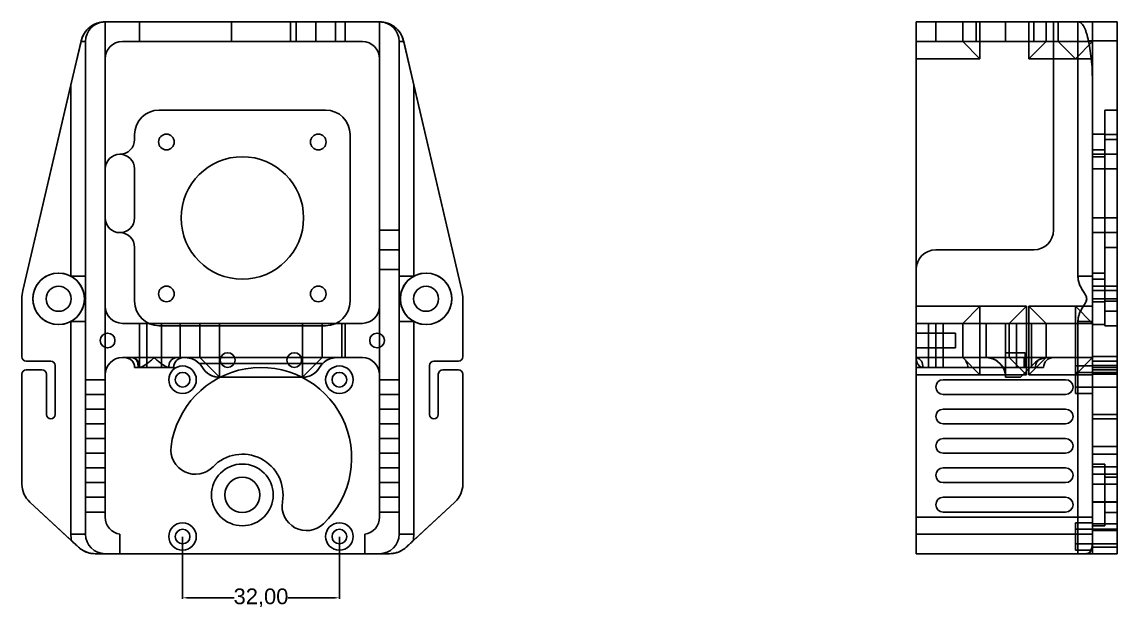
# Model space of a CAD drawing. Header units: millimetres. Extents: x -67 to 338, y -112 to 327.
# Drawn here: x 95.4 to 319, y 52.6 to 172.2 of the extents above; entities that cross this region are included whole.
import ezdxf

# ---------------------------------------------------------------- set-up
doc = ezdxf.new("R2010")
doc.units = ezdxf.units.MM
doc.header["$PDSIZE"] = -1
doc.layers.add('COTAS', color=4, linetype='Continuous', lineweight=20)
doc.styles.add('3.20cm', font='arial.ttf', dxfattribs={"height": 3.2})
doc.dimstyles.new('COTA', dxfattribs={"dimtxt": 3.2, "dimasz": 1, "dimexe": 0.18, "dimexo": 0.0625, "dimgap": 0.09, "dimtad": 0, "dimtoh": 1, "dimzin": 0, "dimtxsty": '3.20cm', "dimcen": 1, "dimazin": 0, "dimtfac": 1, "dimtofl": 0, "dimtmove": 0, "dimatfit": 3, "dimfxl": 1, "dimtolj": 1, "dimtzin": 0, "dimarcsym": 0})

# ---------------------------------------------------------------- blocks, each defined once
blk = doc.blocks.new('*D5')
at = {"layer": 'COTAS', "color": 0, "lineweight": -2, "transparency": 16777216}
for p, q in [((128.25, 67.12), (128.25, 54.51)), ((160.25, 67.12), (160.25, 54.51)), ((129.25, 54.69), (138.77, 54.69)), ((159.25, 54.69), (149.73, 54.69))]:
    blk.add_line(p, q, dxfattribs=at)
at = {"layer": 'COTAS', "color": 0, "transparency": 16777216}
for points in [[(129.25, 54.86), (129.25, 54.52), (128.25, 54.69)], [(159.25, 54.86), (159.25, 54.52), (160.25, 54.69)]]:
    blk.add_solid(points, dxfattribs=at)
at = {"layer": 'Defpoints', "color": 0, "transparency": 16777216}
for p in [(128.25, 67.19), (160.25, 67.19), (160.25, 54.69)]:
    blk.add_point(p, dxfattribs=at)
at = {"layer": 'COTAS', "color": 0, "transparency": 16777216, "insert": (144.25, 54.69), "char_height": 3.2, "attachment_point": 5, "style": '3.20cm'}
blk.add_mtext('\\A1;32,00', dxfattribs=at)

msp = doc.modelspace()

# ---------------------------------------------------------------- linework, layer by layer
at = {"color": 7, "linetype": 'Continuous', "lineweight": 25}
for p, q in [((168.483, 172.187), (112.415, 172.187)), ((112.415, 172.187), (112.449, 172.187)), ((138.249, 172.187), (112.449, 172.187)), ((112.449, 172.187), (119.449, 172.187)), ((119.449, 172.187), (112.449, 172.187)), ((112.449, 164.687), (112.449, 172.187)), ((119.449, 168.187), (119.449, 172.187)), ((138.249, 168.187), (138.249, 172.187)), ((150.249, 172.187), (138.249, 172.187)), ((151.449, 172.187), (150.249, 172.187)), ((150.249, 168.187), (150.249, 172.187)), ((151.449, 168.187), (151.449, 172.187)), ((151.449, 172.187), (155.449, 172.187)), ((155.449, 172.187), (159.449, 172.187)), ((155.449, 168.187), (155.449, 172.187)), ((168.449, 172.187), (159.449, 172.187)), ((159.449, 172.187), (159.449, 168.187)), ((161.449, 172.187), (161.449, 168.187)), ((168.449, 172.187), (161.462, 172.187)), ((168.449, 164.687), (168.449, 172.187)), ((168.449, 172.187), (168.483, 172.187)), ((278.001, 168.187), (278.001, 172.187)), ((278.001, 172.187), (278.001, 168.187)), ((291.001, 172.187), (278.001, 172.187)), ((278.001, 172.187), (282.001, 172.187)), ((278.001, 172.187), (290.251, 172.187)), ((282.001, 172.187), (302.001, 172.187)), ((282.001, 172.187), (282.001, 168.187)), ((287.501, 172.187), (287.501, 168.187)), ((291.001, 172.187), (287.501, 172.187)), ((290.251, 172.187), (296.251, 172.187)), ((290.251, 168.187), (290.251, 172.187)), ((291.001, 172.187), (301.001, 172.187)), ((291.001, 164.687), (291.001, 172.187)), ((291.001, 168.187), (291.001, 172.187)), ((296.251, 168.187), (296.251, 172.187)), ((311.001, 172.187), (301.001, 172.187)), ((301.001, 172.187), (304.501, 172.187)), ((301.001, 164.687), (301.001, 172.187)), ((301.001, 168.187), (301.001, 172.187)), ((302.001, 172.187), (306.001, 172.187)), ((302.001, 168.187), (302.001, 172.187)), ((304.501, 168.187), (304.501, 172.187)), ((306.001, 172.187), (310.501, 172.187)), ((306.001, 168.187), (306.001, 172.187)), ((306.001, 172.187), (306.001, 168.187)), ((307.001, 172.187), (307.001, 168.187)), ((307.005, 172.187), (313.998, 172.187)), ((310.501, 172.187), (311.001, 172.187)), ((311.031, 172.187), (311.001, 172.187)), ((311.001, 172.187), (311.031, 172.187)), ((311.001, 168.187), (311.001, 172.187)), ((311.001, 172.187), (311.001, 168.187)), ((311.031, 172.187), (319.001, 172.187)), ((314.001, 168.187), (314.001, 172.187)), ((319.001, 168.325), (319.001, 172.187)), ((319.001, 172.187), (319.001, 168.325)), ((107.547, 168.325), (95.646, 117.394)), ((105.449, 159.348), (107.514, 168.187)), ((107.514, 168.187), (107.547, 168.325)), ((107.514, 168.187), (108.449, 168.187)), ((108.449, 168.187), (108.449, 67.687)), ((108.449, 168.187), (108.449, 120.304)), ((115.949, 168.187), (138.249, 168.187)), ((115.949, 168.187), (164.949, 168.187)), ((119.449, 168.187), (115.949, 168.187)), ((115.949, 168.187), (119.449, 168.187)), ((138.249, 168.187), (150.249, 168.187)), ((150.249, 168.187), (151.449, 168.187)), ((155.449, 168.187), (151.449, 168.187)), ((159.449, 168.187), (155.449, 168.187)), ((159.449, 168.187), (164.949, 168.187)), ((164.949, 168.187), (161.449, 168.187)), ((172.449, 120.304), (172.449, 168.187)), ((172.449, 129.687), (172.449, 168.187)), ((173.384, 168.187), (172.449, 168.187)), ((185.252, 117.394), (173.352, 168.325)), ((173.352, 168.325), (173.384, 168.187)), ((173.384, 168.187), (175.449, 159.348)), ((278.001, 168.187), (278.001, 67.687)), ((278.001, 164.687), (278.001, 168.187)), ((278.001, 168.187), (311.001, 168.187)), ((282.001, 168.187), (278.001, 168.187)), ((290.251, 168.187), (278.001, 168.187)), ((278.001, 168.187), (287.501, 168.187)), ((282.001, 168.187), (302.001, 168.187)), ((287.501, 168.187), (291.001, 168.187)), ((287.501, 168.187), (291.001, 164.687)), ((290.251, 168.187), (296.251, 168.187)), ((291.001, 168.187), (301.001, 168.187)), ((301.001, 168.187), (304.501, 168.187)), ((301.001, 164.687), (304.501, 168.187)), ((306.001, 168.187), (302.001, 168.187)), ((304.501, 168.187), (314.001, 168.187)), ((311.001, 168.187), (306.001, 168.187)), ((306.001, 129.687), (306.001, 168.187)), ((307.001, 168.187), (306.001, 168.187)), ((306.001, 168.187), (306.001, 164.687)), ((314.001, 168.187), (307.001, 168.187)), ((310.501, 164.687), (307.001, 168.187)), ((314.001, 168.187), (310.501, 164.687)), ((311.001, 168.187), (311.001, 120.304)), ((313.177, 168.187), (311.001, 168.187)), ((313.177, 168.187), (311.001, 168.187)), ((313.148, 168.325), (313.177, 168.187)), ((319.001, 168.325), (313.148, 168.325)), ((313.177, 168.187), (313.148, 168.325)), ((314.001, 168.187), (314.001, 164.687)), ((314.001, 164.687), (314.001, 168.187)), ((319.001, 168.325), (319.001, 117.394)), ((112.449, 114.187), (112.449, 164.687)), ((112.449, 142.187), (112.449, 164.687)), ((168.449, 164.687), (168.449, 114.187)), ((168.449, 164.687), (168.449, 129.687)), ((278.001, 114.187), (278.001, 164.687)), ((291.001, 164.687), (278.001, 164.687)), ((314.001, 164.687), (301.001, 164.687)), ((306.001, 164.687), (306.001, 129.687)), ((306.001, 164.687), (310.501, 164.687)), ((310.501, 164.687), (314.001, 164.687)), ((314.001, 164.687), (314.001, 114.187)), ((314.001, 142.187), (314.001, 164.687)), ((105.449, 159.348), (95.646, 117.394)), ((105.449, 120.304), (105.449, 159.348)), ((185.252, 117.394), (175.449, 159.348)), ((175.449, 159.348), (175.449, 120.304)), ((314.001, 159.348), (314.001, 120.304)), ((314.001, 117.394), (314.001, 159.348)), ((123.449, 154.187), (157.449, 154.187)), ((316.501, 154.187), (316.501, 149.187)), ((316.501, 154.187), (319.001, 154.187)), ((316.501, 149.187), (316.501, 154.187)), ((319.001, 154.187), (319.001, 149.187)), ((319.001, 149.187), (319.001, 154.187)), ((118.449, 148.187), (118.449, 149.187)), ((162.449, 149.187), (162.449, 115.187)), ((316.501, 149.287), (314.001, 149.287)), ((316.501, 149.287), (314.001, 149.287)), ((314.001, 146.09), (314.001, 149.284)), ((314.001, 146.09), (314.001, 149.284)), ((316.501, 146.09), (316.501, 149.284)), ((316.501, 146.09), (316.501, 149.284)), ((316.501, 148.187), (316.501, 149.187)), ((316.501, 149.187), (319.001, 149.187)), ((316.501, 149.187), (316.501, 115.187)), ((316.501, 148.187), (319.001, 148.187)), ((316.501, 145.187), (316.501, 148.187)), ((319.001, 148.187), (319.001, 149.187)), ((319.001, 149.187), (319.001, 115.187)), ((319.001, 148.187), (319.001, 145.187)), ((314.001, 146.087), (316.501, 146.087)), ((314.001, 146.087), (316.501, 146.087)), ((316.501, 145.187), (314.001, 145.187)), ((314.001, 142.187), (314.001, 145.174)), ((316.501, 144.687), (314.001, 144.687)), ((314.001, 119.7), (314.001, 144.675)), ((316.501, 145.187), (316.501, 142.187)), ((319.001, 145.187), (316.501, 145.187)), ((316.501, 119.7), (316.501, 144.675)), ((319.001, 145.187), (319.001, 142.187)), ((112.449, 142.187), (112.449, 132.187)), ((118.449, 132.187), (118.449, 142.187)), ((314.001, 132.187), (314.001, 142.187)), ((319.001, 142.187), (314.001, 142.187)), ((316.501, 142.187), (314.001, 142.187)), ((316.501, 132.187), (316.501, 142.187)), ((319.001, 142.187), (319.001, 132.187)), ((112.449, 114.187), (112.449, 132.187)), ((314.001, 114.187), (314.001, 132.187)), ((314.001, 132.187), (314.001, 129.2)), ((319.001, 132.187), (314.001, 132.187)), ((316.501, 132.187), (314.001, 132.187)), ((316.501, 132.187), (316.501, 129.187)), ((319.001, 132.187), (319.001, 129.187)), ((168.449, 125.687), (168.449, 129.687)), ((168.449, 129.687), (172.449, 129.687)), ((172.449, 129.687), (172.449, 125.687)), ((314.001, 129.187), (316.501, 129.187)), ((316.501, 126.187), (316.501, 129.187)), ((316.501, 129.187), (319.001, 129.187)), ((319.001, 129.187), (319.001, 126.187)), ((118.449, 115.187), (118.449, 126.187)), ((168.449, 121.687), (168.449, 125.687)), ((168.449, 125.687), (172.449, 125.687)), ((172.449, 125.687), (172.449, 121.687)), ((282.001, 125.687), (302.001, 125.687)), ((316.501, 115.187), (316.501, 126.187)), ((319.001, 126.187), (316.501, 126.187)), ((319.001, 115.187), (319.001, 126.187)), ((168.449, 121.687), (168.449, 114.187)), ((172.449, 121.687), (168.449, 121.687)), ((172.449, 67.687), (172.449, 121.687)), ((278.001, 121.687), (278.001, 114.187)), ((278.001, 67.687), (278.001, 121.687)), ((316.501, 120.937), (314.001, 120.937)), ((316.501, 120.937), (314.001, 120.937)), ((314.001, 120.925), (314.001, 110.45)), ((314.001, 110.45), (314.001, 120.925)), ((316.501, 110.44), (316.501, 120.934)), ((316.501, 110.44), (316.501, 120.934)), ((105.449, 120.304), (108.449, 120.304)), ((175.449, 120.304), (172.449, 120.304)), ((314.001, 120.304), (311.001, 120.304)), ((314.001, 120.304), (311.001, 120.304)), ((314.001, 120.304), (314.001, 111.071)), ((314.001, 111.071), (314.001, 120.304)), ((314.001, 119.687), (316.501, 119.687)), ((316.501, 118.287), (314.001, 118.287)), ((316.501, 118.287), (314.001, 118.287)), ((314.001, 115.09), (314.001, 118.284)), ((314.001, 115.09), (314.001, 118.284)), ((314.001, 115.687), (314.001, 117.394)), ((314.001, 117.394), (314.001, 115.687)), ((314.001, 117.394), (319.001, 117.394)), ((316.501, 115.09), (316.501, 118.284)), ((316.501, 115.09), (316.501, 118.284)), ((319.001, 118.237), (316.501, 118.237)), ((319.001, 118.237), (316.501, 118.237)), ((316.501, 113.14), (316.501, 118.234)), ((316.501, 113.14), (316.501, 118.234)), ((319.001, 113.14), (319.001, 118.234)), ((319.001, 113.14), (319.001, 118.234)), ((319.001, 115.687), (319.001, 117.394)), ((319.001, 117.394), (319.001, 115.687)), ((95.449, 115.687), (95.449, 103.887)), ((112.449, 100.187), (112.449, 114.187)), ((168.449, 100.187), (168.449, 114.187)), ((185.449, 103.887), (185.449, 115.687)), ((278.001, 110.687), (278.001, 114.187)), ((278.001, 114.187), (291.001, 114.187)), ((300.501, 114.187), (278.001, 114.187)), ((278.001, 114.187), (278.001, 110.687)), ((291.001, 114.187), (287.501, 110.687)), ((291.001, 100.187), (291.001, 114.187)), ((297.001, 110.687), (300.501, 114.187)), ((300.501, 100.187), (300.501, 114.187)), ((301.001, 100.187), (301.001, 114.187)), ((301.001, 114.187), (314.001, 114.187)), ((304.501, 110.687), (301.001, 114.187)), ((314.001, 114.187), (310.501, 114.187)), ((310.501, 100.187), (310.501, 114.187)), ((310.501, 114.187), (314.001, 110.687)), ((314.001, 103.887), (314.001, 115.687)), ((314.001, 115.687), (319.001, 115.687)), ((314.001, 115.087), (316.501, 115.087)), ((314.001, 115.087), (316.501, 115.087)), ((314.001, 114.187), (314.001, 110.687)), ((314.001, 110.687), (314.001, 114.187)), ((316.501, 115.187), (319.001, 115.187)), ((316.501, 115.187), (316.501, 110.187)), ((316.501, 110.187), (316.501, 115.187)), ((319.001, 115.687), (319.001, 103.887)), ((319.001, 115.187), (319.001, 110.187)), ((319.001, 110.187), (319.001, 115.187)), ((316.501, 113.137), (319.001, 113.137)), ((316.501, 113.137), (319.001, 113.137)), ((105.449, 67.687), (105.449, 111.071)), ((105.449, 111.071), (108.449, 111.071)), ((108.449, 111.071), (108.449, 67.687)), ((127.749, 110.687), (115.949, 110.687)), ((164.949, 110.687), (115.949, 110.687)), ((119.449, 110.687), (115.949, 110.687)), ((115.949, 110.687), (119.449, 110.687)), ((119.449, 101.687), (119.449, 110.687)), ((120.949, 110.687), (120.949, 101.687)), ((120.949, 110.687), (120.949, 101.687)), ((120.949, 110.687), (123.949, 110.687)), ((120.949, 110.687), (123.949, 110.687)), ((157.449, 110.187), (123.449, 110.187)), ((123.949, 101.687), (123.949, 110.687)), ((123.949, 101.687), (123.949, 110.687)), ((127.749, 103.687), (127.749, 110.687)), ((127.749, 110.687), (131.749, 110.687)), ((131.749, 110.687), (135.749, 110.687)), ((131.749, 110.687), (131.749, 103.687)), ((152.749, 110.687), (135.749, 110.687)), ((135.749, 110.687), (135.749, 99.687)), ((152.749, 110.687), (156.749, 110.687)), ((152.749, 99.687), (152.749, 110.687)), ((156.749, 110.687), (160.749, 110.687)), ((156.749, 103.687), (156.749, 110.687)), ((164.949, 110.687), (160.749, 110.687)), ((160.749, 110.687), (160.749, 103.687)), ((161.449, 110.687), (164.949, 110.687)), ((161.449, 110.687), (164.949, 110.687)), ((161.449, 103.687), (161.449, 110.687)), ((172.449, 67.687), (172.449, 111.071)), ((175.449, 111.071), (172.449, 111.071)), ((175.449, 111.071), (175.449, 67.687)), ((278.001, 103.687), (278.001, 110.687)), ((282.001, 110.687), (278.001, 110.687)), ((278.001, 110.687), (297.001, 110.687)), ((278.001, 110.687), (282.001, 110.687)), ((287.501, 110.687), (278.001, 110.687)), ((280.501, 110.687), (280.501, 101.687)), ((280.501, 110.687), (283.501, 110.687)), ((292.251, 110.687), (282.001, 110.687)), ((282.001, 110.687), (282.001, 103.687)), ((283.501, 101.687), (283.501, 110.687)), ((287.501, 110.687), (287.501, 103.687)), ((291.001, 110.687), (287.501, 110.687)), ((301.001, 110.687), (291.001, 110.687)), ((291.001, 101.687), (291.001, 110.687)), ((296.251, 110.687), (292.251, 110.687)), ((292.251, 110.687), (296.251, 110.687)), ((292.251, 103.687), (292.251, 110.687)), ((296.251, 99.687), (296.251, 110.687)), ((297.001, 110.687), (297.001, 103.687)), ((300.501, 110.687), (297.001, 110.687)), ((298.501, 110.687), (298.501, 101.687)), ((298.501, 110.687), (301.501, 110.687)), ((310.501, 110.687), (300.501, 110.687)), ((300.501, 103.687), (300.501, 110.687)), ((304.501, 110.687), (301.001, 110.687)), ((301.001, 101.687), (301.001, 110.687)), ((301.501, 101.687), (301.501, 110.687)), ((304.501, 103.687), (304.501, 110.687)), ((314.001, 110.687), (304.501, 110.687)), ((310.501, 110.687), (314.001, 110.687)), ((310.501, 103.687), (310.501, 110.687)), ((311.001, 111.071), (311.001, 67.687)), ((314.001, 111.071), (311.001, 111.071)), ((314.001, 111.071), (311.001, 111.071)), ((314.001, 111.071), (314.001, 67.687)), ((314.001, 103.687), (314.001, 110.687)), ((314.001, 110.437), (316.501, 110.437)), ((314.001, 110.437), (316.501, 110.437)), ((316.501, 110.187), (319.001, 110.187)), ((286.001, 108.687), (278.001, 108.687)), ((286.001, 108.687), (278.001, 108.687)), ((278.001, 105.687), (278.001, 108.687)), ((278.001, 105.687), (278.001, 108.687)), ((286.001, 105.687), (286.001, 108.687)), ((286.001, 105.687), (286.001, 108.687)), ((278.001, 105.687), (286.001, 105.687)), ((278.001, 105.687), (286.001, 105.687)), ((96.349, 102.987), (101.349, 102.987)), ((115.949, 103.687), (164.949, 103.687)), ((115.949, 103.687), (117.896, 103.687)), ((115.949, 103.687), (117.977, 103.687)), ((116.449, 103.687), (115.949, 103.687)), ((116.449, 103.687), (117.977, 103.687)), ((128.449, 103.687), (117.896, 103.687)), ((117.977, 103.687), (122.449, 103.687)), ((122.449, 103.687), (126.921, 103.687)), ((126.921, 103.687), (127.749, 103.687)), ((126.921, 103.687), (128.449, 103.687)), ((131.749, 103.687), (127.749, 103.687)), ((128.821, 103.687), (131.749, 103.687)), ((159.677, 103.687), (128.821, 103.687)), ((131.749, 103.687), (135.749, 99.687)), ((152.749, 99.687), (156.749, 103.687)), ((156.749, 103.687), (159.677, 103.687)), ((160.749, 103.687), (156.749, 103.687)), ((160.749, 103.687), (164.949, 103.687)), ((161.449, 103.687), (164.949, 103.687)), ((164.949, 103.687), (161.449, 103.687)), ((179.549, 102.987), (184.549, 102.987)), ((278.001, 103.687), (278.001, 101.687)), ((278.001, 103.687), (282.001, 103.687)), ((282.001, 103.687), (278.001, 103.687)), ((278.001, 103.687), (282.001, 103.687)), ((297.001, 103.687), (278.001, 103.687)), ((282.001, 103.687), (278.001, 103.687)), ((278.001, 103.687), (287.501, 103.687)), ((278.001, 100.187), (278.001, 103.687)), ((278.001, 103.687), (278.001, 100.187)), ((282.001, 103.687), (300.001, 103.687)), ((292.251, 103.687), (282.001, 103.687)), ((287.537, 103.687), (282.001, 103.687)), ((282.001, 103.687), (282.001, 101.687)), ((282.001, 101.687), (282.001, 103.687)), ((287.537, 103.687), (287.501, 103.687)), ((287.501, 103.687), (291.001, 100.187)), ((292.251, 103.687), (304.908, 103.687)), ((300.251, 104.687), (296.251, 104.687)), ((300.251, 104.687), (296.251, 104.687)), ((296.251, 101.687), (296.251, 104.687)), ((296.251, 101.687), (296.251, 104.687)), ((297.001, 103.687), (300.501, 103.687)), ((300.501, 100.187), (297.001, 103.687)), ((300.001, 103.687), (305.994, 103.687)), ((300.001, 103.687), (300.001, 101.687)), ((300.251, 101.687), (300.251, 104.687)), ((300.251, 101.687), (300.251, 104.687)), ((300.501, 103.687), (310.501, 103.687)), ((301.001, 100.187), (304.501, 103.687)), ((304.501, 103.687), (303.91, 103.687)), ((304.501, 103.687), (314.001, 103.687)), ((310.501, 103.687), (314.001, 103.687)), ((314.001, 103.687), (310.501, 100.187)), ((314.001, 102.987), (314.001, 103.887)), ((314.001, 103.887), (314.001, 102.987)), ((314.001, 103.887), (319.001, 103.887)), ((314.001, 103.687), (314.001, 100.187)), ((314.001, 100.187), (314.001, 103.687)), ((314.001, 102.087), (314.001, 102.987)), ((314.001, 102.987), (314.001, 102.087)), ((314.001, 102.987), (319.001, 102.987)), ((319.001, 102.987), (319.001, 103.887)), ((319.001, 103.887), (319.001, 102.987)), ((319.001, 102.087), (319.001, 102.987)), ((319.001, 102.987), (319.001, 102.087)), ((99.549, 101.187), (96.349, 101.187)), ((102.249, 102.087), (102.249, 92.087)), ((118.449, 101.687), (119.449, 101.687)), ((119.468, 101.687), (118.449, 101.687)), ((119.449, 101.687), (119.191, 101.687)), ((119.191, 101.687), (126.449, 101.687)), ((125.43, 101.687), (119.468, 101.687)), ((120.949, 101.687), (123.949, 101.687)), ((120.949, 101.687), (123.949, 101.687)), ((126.449, 101.687), (125.43, 101.687)), ((131.649, 102.516), (156.849, 102.516)), ((178.649, 92.087), (178.649, 102.087)), ((184.549, 101.187), (181.349, 101.187)), ((279.335, 101.687), (278.001, 101.687)), ((282.001, 101.687), (279.335, 101.687)), ((279.335, 101.687), (282.001, 101.687)), ((283.501, 101.687), (280.501, 101.687)), ((300.001, 101.687), (282.001, 101.687)), ((282.001, 101.687), (288.552, 101.687)), ((288.552, 101.687), (291.001, 101.687)), ((291.001, 101.687), (301.001, 101.687)), ((295.716, 101.687), (301.251, 101.687)), ((296.251, 101.687), (300.251, 101.687)), ((296.251, 101.687), (300.251, 101.687)), ((301.501, 101.687), (298.501, 101.687)), ((299.251, 99.687), (301.251, 101.687)), ((301.251, 101.687), (299.251, 99.687)), ((300.001, 101.687), (303.995, 101.687)), ((301.001, 101.687), (302.321, 101.687)), ((302.08, 102.516), (301.251, 101.687)), ((301.251, 101.687), (302.08, 102.516)), ((314.001, 101.987), (310.501, 101.987)), ((314.001, 101.987), (310.501, 101.987)), ((310.501, 96.39), (310.501, 101.984)), ((310.501, 96.39), (310.501, 101.984)), ((319.001, 100.687), (310.501, 100.687)), ((319.001, 100.687), (310.501, 100.687)), ((310.501, 97.687), (310.501, 100.687)), ((310.501, 97.687), (310.501, 100.687)), ((314.001, 92.087), (314.001, 102.087)), ((319.001, 102.087), (314.001, 102.087)), ((314.001, 101.984), (314.001, 96.39)), ((314.001, 101.984), (314.001, 96.39)), ((319.001, 101.687), (314.001, 101.687)), ((314.001, 69.78), (314.001, 101.684)), ((314.001, 100.287), (314.001, 101.187)), ((314.001, 101.187), (314.001, 100.287)), ((314.001, 100.287), (314.001, 101.187)), ((314.001, 101.187), (314.001, 100.287)), ((314.001, 101.187), (319.001, 101.187)), ((319.001, 102.087), (319.001, 92.087)), ((319.001, 69.78), (319.001, 101.684)), ((319.001, 101.187), (319.001, 100.287)), ((319.001, 100.287), (319.001, 101.187)), ((319.001, 101.187), (319.001, 100.287)), ((319.001, 100.287), (319.001, 101.187)), ((319.001, 97.687), (319.001, 100.687)), ((319.001, 97.687), (319.001, 100.687)), ((95.449, 100.287), (95.449, 77.876)), ((100.449, 92.087), (100.449, 100.287)), ((108.449, 99.187), (108.449, 96.187)), ((108.449, 96.187), (108.449, 99.187)), ((112.449, 99.187), (108.449, 99.187)), ((112.449, 71.151), (112.449, 100.187)), ((112.449, 99.187), (112.449, 96.187)), ((112.449, 96.187), (112.449, 99.187)), ((152.749, 99.687), (135.749, 99.687)), ((168.449, 100.187), (168.449, 71.151)), ((168.449, 96.187), (168.449, 99.187)), ((168.449, 99.187), (168.449, 96.187)), ((172.449, 99.187), (168.449, 99.187)), ((172.449, 99.187), (172.449, 96.187)), ((172.449, 96.187), (172.449, 99.187)), ((180.449, 100.287), (180.449, 92.087)), ((185.449, 77.876), (185.449, 100.287)), ((278.001, 71.151), (278.001, 100.187)), ((291.001, 100.187), (278.001, 100.187)), ((278.001, 100.187), (300.501, 100.187)), ((283.501, 99.187), (308.501, 99.187)), ((299.251, 99.687), (296.251, 99.687)), ((314.001, 100.187), (301.001, 100.187)), ((310.501, 100.187), (314.001, 100.187)), ((314.001, 100.287), (314.001, 92.087)), ((314.001, 77.876), (314.001, 100.287)), ((314.001, 100.287), (319.001, 100.287)), ((314.001, 71.151), (314.001, 100.187)), ((319.001, 100.287), (319.001, 77.876)), ((319.001, 92.087), (319.001, 100.287)), ((112.449, 96.187), (108.449, 96.187)), ((172.449, 96.187), (168.449, 96.187)), ((308.501, 96.187), (283.501, 96.187)), ((310.501, 97.687), (319.001, 97.687)), ((310.501, 97.687), (319.001, 97.687)), ((310.501, 96.387), (314.001, 96.387)), ((310.501, 96.387), (314.001, 96.387)), ((108.449, 93.187), (108.449, 90.187)), ((108.449, 90.187), (108.449, 93.187)), ((112.449, 93.187), (108.449, 93.187)), ((112.449, 93.187), (112.449, 90.187)), ((112.449, 90.187), (112.449, 93.187)), ((168.449, 93.187), (168.449, 90.187)), ((168.449, 90.187), (168.449, 93.187)), ((172.449, 93.187), (168.449, 93.187)), ((172.449, 93.187), (172.449, 90.187)), ((172.449, 90.187), (172.449, 93.187)), ((283.501, 93.187), (308.501, 93.187)), ((314.001, 91.187), (314.001, 92.087)), ((314.001, 92.087), (314.001, 91.187)), ((314.001, 92.087), (314.001, 91.187)), ((314.001, 91.187), (314.001, 92.087)), ((314.001, 92.087), (319.001, 92.087)), ((319.001, 92.087), (319.001, 91.187)), ((319.001, 92.087), (319.001, 91.187)), ((319.001, 91.187), (319.001, 92.087)), ((319.001, 91.187), (319.001, 92.087)), ((112.449, 90.187), (108.449, 90.187)), ((172.449, 90.187), (168.449, 90.187)), ((308.501, 90.187), (283.501, 90.187)), ((319.001, 91.187), (314.001, 91.187)), ((108.449, 84.187), (108.449, 87.187)), ((108.449, 87.187), (108.449, 84.187)), ((112.449, 87.187), (108.449, 87.187)), ((112.449, 84.187), (112.449, 87.187)), ((112.449, 87.187), (112.449, 84.187)), ((168.449, 84.187), (168.449, 87.187)), ((168.449, 87.187), (168.449, 84.187)), ((172.449, 87.187), (168.449, 87.187)), ((172.449, 84.187), (172.449, 87.187)), ((172.449, 87.187), (172.449, 84.187)), ((283.501, 87.187), (308.501, 87.187)), ((314.001, 85.537), (314.001, 79.914)), ((319.001, 85.537), (314.001, 85.537)), ((319.001, 85.537), (319.001, 79.914)), ((112.449, 84.187), (108.449, 84.187)), ((172.449, 84.187), (168.449, 84.187)), ((308.501, 84.187), (283.501, 84.187)), ((319.001, 83.987), (314.001, 83.987)), ((314.001, 74.262), (314.001, 83.984)), ((319.001, 74.262), (319.001, 83.984)), ((108.449, 81.187), (108.449, 78.187)), ((108.449, 78.187), (108.449, 81.187)), ((112.449, 81.187), (108.449, 81.187)), ((112.449, 81.187), (112.449, 78.187)), ((112.449, 78.187), (112.449, 81.187)), ((168.449, 78.187), (168.449, 81.187)), ((168.449, 81.187), (168.449, 78.187)), ((172.449, 81.187), (168.449, 81.187)), ((172.449, 81.187), (172.449, 78.187)), ((172.449, 78.187), (172.449, 81.187)), ((283.501, 81.187), (308.501, 81.187)), ((316.501, 81.987), (314.001, 81.987)), ((314.001, 69.39), (314.001, 81.984)), ((319.001, 81.438), (314.001, 81.438)), ((316.501, 69.39), (316.501, 81.984)), ((314.001, 79.902), (319.001, 79.902)), ((319.001, 79.287), (316.501, 79.287)), ((316.501, 72.09), (316.501, 79.284)), ((319.001, 72.09), (319.001, 79.284)), ((112.449, 78.187), (108.449, 78.187)), ((172.449, 78.187), (168.449, 78.187)), ((308.501, 78.187), (283.501, 78.187)), ((314.001, 74.202), (314.001, 77.876)), ((314.001, 77.876), (314.001, 74.202)), ((319.001, 77.876), (314.001, 77.876)), ((319.001, 77.876), (319.001, 74.202)), ((319.001, 74.202), (319.001, 77.876)), ((97.058, 74.202), (105.581, 66.335)), ((97.058, 74.202), (107.013, 65.013)), ((108.449, 72.187), (108.449, 75.187)), ((108.449, 75.187), (108.449, 72.187)), ((112.449, 75.187), (108.449, 75.187)), ((112.449, 72.187), (112.449, 75.187)), ((112.449, 75.187), (112.449, 72.187)), ((168.449, 75.187), (168.449, 72.187)), ((168.449, 72.187), (168.449, 75.187)), ((172.449, 75.187), (168.449, 75.187)), ((172.449, 75.187), (172.449, 72.187)), ((172.449, 72.187), (172.449, 75.187)), ((173.886, 65.013), (183.84, 74.202)), ((175.317, 66.335), (183.84, 74.202)), ((283.501, 75.187), (308.501, 75.187)), ((314.001, 74.262), (314.001, 68.405)), ((319.001, 74.262), (314.001, 74.262)), ((314.001, 66.335), (314.001, 74.202)), ((314.001, 74.202), (319.001, 74.202)), ((319.001, 74.262), (319.001, 68.405)), ((319.001, 65.013), (319.001, 74.202)), ((112.449, 72.187), (108.449, 72.187)), ((172.449, 72.187), (168.449, 72.187)), ((308.501, 72.187), (283.501, 72.187)), ((316.501, 72.087), (319.001, 72.087)), ((278.001, 67.687), (278.001, 71.151)), ((278.001, 71.151), (314.001, 71.151)), ((278.001, 71.151), (278.001, 67.687)), ((314.001, 69.987), (310.501, 69.987)), ((314.001, 69.987), (310.501, 69.987)), ((310.501, 64.39), (310.501, 69.984)), ((310.501, 64.39), (310.501, 69.984)), ((314.001, 71.151), (314.001, 67.687)), ((314.001, 67.687), (314.001, 71.151)), ((314.001, 69.984), (314.001, 64.39)), ((314.001, 69.984), (314.001, 64.39)), ((319.001, 69.78), (314.001, 69.78)), ((314.001, 69.387), (316.501, 69.387)), ((105.449, 67.687), (108.449, 67.687)), ((115.449, 63.687), (115.449, 67.687)), ((165.449, 67.687), (165.449, 63.687)), ((175.449, 67.687), (172.449, 67.687)), ((278.001, 67.687), (278.001, 63.687)), ((278.001, 63.687), (278.001, 67.687)), ((311.001, 67.687), (278.001, 67.687)), ((278.001, 67.687), (314.001, 67.687)), ((278.001, 63.687), (278.001, 67.687)), ((319.001, 68.687), (310.501, 68.687)), ((319.001, 68.687), (310.501, 68.687)), ((310.501, 65.687), (310.501, 68.687)), ((310.501, 65.687), (310.501, 68.687)), ((311.001, 63.687), (311.001, 67.687)), ((311.001, 67.687), (311.001, 63.687)), ((314.001, 67.687), (311.001, 67.687)), ((314.001, 67.687), (311.001, 67.687)), ((314.001, 68.404), (319.001, 68.404)), ((314.001, 67.687), (314.001, 63.687)), ((314.001, 67.687), (314.001, 66.335)), ((314.001, 66.335), (314.001, 67.687)), ((319.001, 65.687), (319.001, 68.687)), ((319.001, 65.687), (319.001, 68.687)), ((310.501, 65.687), (319.001, 65.687)), ((310.501, 65.687), (319.001, 65.687)), ((319.001, 65.013), (313.85, 65.013)), ((319.001, 65.013), (319.001, 63.687)), ((319.001, 63.687), (319.001, 65.013)), ((110.404, 63.687), (170.494, 63.687)), ((112.449, 63.687), (115.449, 63.687)), ((115.449, 63.687), (165.449, 63.687)), ((165.449, 63.687), (168.449, 63.687)), ((278.001, 63.687), (314.001, 63.687)), ((311.001, 63.687), (278.001, 63.687)), ((310.501, 64.387), (314.001, 64.387)), ((310.501, 64.387), (314.001, 64.387)), ((319.001, 63.687), (312.648, 63.687))]:
    msp.add_line(p, q, dxfattribs=at)
for centre, radius in [((124.949, 147.687), 1.6), ((124.949, 147.687), 1.6), ((155.949, 147.687), 1.6), ((155.949, 147.687), 1.6), ((140.449, 132.187), 12.5), ((140.449, 132.187), 12.5), ((102.949, 115.687), 5.25), ((177.949, 115.687), 5.25), ((102.949, 115.687), 2.55), ((102.949, 115.687), 2.55), ((124.949, 116.687), 1.6), ((124.949, 116.687), 1.6), ((155.949, 116.687), 1.6), ((155.949, 116.687), 1.6), ((177.949, 115.687), 2.55), ((177.949, 115.687), 2.55), ((112.949, 107.187), 1.5), ((112.949, 107.187), 1.5), ((167.949, 107.187), 1.5), ((167.949, 107.187), 1.5), ((137.449, 103.187), 1.5), ((137.449, 103.187), 1.5), ((151.049, 103.187), 1.5), ((151.049, 103.187), 1.5), ((128.249, 99.187), 2.8), ((128.249, 99.187), 2.8), ((128.249, 99.187), 1.5), ((128.249, 99.187), 1.5), ((160.249, 99.187), 2.8), ((160.249, 99.187), 2.8), ((160.249, 99.187), 1.5), ((160.249, 99.187), 1.5), ((140.449, 75.687), 6.3), ((140.449, 75.687), 6.3), ((140.449, 75.687), 3.6), ((140.449, 75.687), 3.6), ((128.249, 67.187), 2.8), ((128.249, 67.187), 2.8), ((160.249, 67.187), 2.8), ((160.249, 67.187), 2.8), ((128.249, 67.187), 1.5), ((128.249, 67.187), 1.5), ((160.249, 67.187), 1.5), ((160.249, 67.187), 1.5)]:
    msp.add_circle(centre, radius, dxfattribs=at)
for centre, radius, start, end in [((112.415, 167.187), 5, 90, 166.848), ((112.449, 168.187), 4, 90, 180), ((112.449, 168.187), 4, 90, 180), ((168.449, 168.187), 4, 0, 90), ((168.449, 168.187), 4, 0, 90), ((168.483, 167.187), 5, 13.152, 90), ((115.949, 164.687), 3.5, 90, 180), ((115.949, 164.687), 3.5, 90, 180), ((115.949, 164.687), 3.5, 90, 180), ((164.949, 164.687), 3.5, 0, 90), ((164.949, 164.687), 3.5, 0, 90), ((164.949, 164.687), 3.5, 0, 90), ((123.449, 149.187), 5, 90, 180), ((123.449, 149.187), 5, 90, 180), ((157.449, 149.187), 5, 0, 90), ((157.449, 149.187), 5, 0, 90), ((115.449, 148.187), 3, 270, 0), ((115.449, 148.187), 3, 270, 0), ((115.449, 142.187), 3, 0, 180), ((115.449, 142.187), 3, 90, 180), ((115.449, 142.187), 3, 0, 90), ((115.449, 132.187), 3, 180, 0), ((115.449, 132.187), 3, 180, 270), ((115.449, 132.187), 3, 270, 0), ((302.001, 129.687), 4, 270, 0), ((302.001, 129.687), 4, 270, 0), ((115.449, 126.187), 3, 0, 90), ((115.449, 126.187), 3, 0, 90), ((282.001, 121.687), 4, 90, 180), ((282.001, 121.687), 4, 90, 180), ((102.949, 115.687), 5.25, 61.56311, 298.43689), ((177.949, 115.687), 5.25, 241.56311, 118.43689), ((102.949, 115.687), 5.25, 298.43689, 61.56311), ((177.949, 115.687), 5.25, 118.43689, 241.56311), ((102.949, 115.687), 7.5, 166.848, 180), ((102.949, 115.687), 7.5, 166.848, 180), ((177.949, 115.687), 7.5, 0, 13.152), ((177.949, 115.687), 7.5, 0, 13.152), ((115.949, 114.187), 3.5, 180, 270), ((115.949, 114.187), 3.5, 180, 270), ((115.949, 114.187), 3.5, 180, 270), ((123.449, 115.187), 5, 180, 270), ((123.449, 115.187), 5, 180, 270), ((157.449, 115.187), 5, 270, 0), ((157.449, 115.187), 5, 270, 0), ((164.949, 114.187), 3.5, 270, 0), ((164.949, 114.187), 3.5, 270, 0), ((164.949, 114.187), 3.5, 270, 0), ((96.349, 103.887), 0.9, 180, 270), ((96.349, 103.887), 0.9, 180, 270), ((101.349, 102.087), 0.9, 0, 90), ((101.349, 102.087), 0.9, 0, 90), ((115.949, 100.187), 3.5, 90, 180), ((115.949, 100.187), 3.5, 90, 180), ((115.949, 100.187), 3.5, 90, 180), ((116.449, 101.687), 2, 0, 90), ((117.679, 101.909), 1.803, 352.91865, 80.4798), ((127.219, 101.909), 1.803, 99.5202, 187.08135), ((128.449, 101.687), 2, 90, 180), ((128.449, 101.687), 2, 90, 180), ((128.821, 99.687), 4, 45, 90), ((128.821, 99.687), 4, 30, 90), ((159.677, 99.687), 4, 90, 150), ((159.677, 99.687), 4, 90, 135), ((164.949, 100.187), 3.5, 0, 90), ((164.949, 100.187), 3.5, 0, 90), ((164.949, 100.187), 3.5, 0, 90), ((179.549, 102.087), 0.9, 90, 180), ((179.549, 102.087), 0.9, 90, 180), ((184.549, 103.887), 0.9, 270, 0), ((184.549, 103.887), 0.9, 270, 0), ((277.585, 101.965), 1.772, 350.98068, 76.39946), ((292.251, 99.687), 4, 0, 90), ((292.251, 99.687), 4, 30, 90), ((304.908, 99.687), 4, 90, 135), ((306.001, 101.687), 2, 90, 180), ((96.349, 100.287), 0.9, 90, 180), ((96.349, 100.287), 0.9, 90, 180), ((99.549, 100.287), 0.9, 0, 90), ((99.549, 100.287), 0.9, 0, 90), ((144.249, 83.187), 18.5, 313.5571, 172.70327), ((144.249, 83.187), 18.5, 313.5571, 172.70327), ((128.821, 99.687), 4, 30, 45), ((135.749, 103.687), 4, 210, 270), ((152.749, 103.687), 4, 270, 330), ((159.677, 99.687), 4, 135, 150), ((181.349, 100.287), 0.9, 90, 180), ((181.349, 100.287), 0.9, 90, 180), ((184.549, 100.287), 0.9, 0, 90), ((184.549, 100.287), 0.9, 0, 90), ((283.501, 97.687), 1.5, 90, 270), ((283.501, 97.687), 1.5, 90, 270), ((283.501, 97.687), 1.5, 90, 270), ((283.501, 97.687), 1.5, 90, 270), ((308.501, 97.687), 1.5, 270, 90), ((308.501, 97.687), 1.5, 270, 90), ((308.501, 97.687), 1.5, 270, 90), ((308.501, 97.687), 1.5, 270, 90), ((101.349, 92.087), 0.9, 180, 270), ((101.349, 92.087), 0.9, 180, 270), ((101.349, 92.087), 0.9, 270, 0), ((101.349, 92.087), 0.9, 270, 0), ((179.549, 92.087), 0.9, 180, 270), ((179.549, 92.087), 0.9, 180, 270), ((179.549, 92.087), 0.9, 270, 0), ((179.549, 92.087), 0.9, 270, 0), ((283.501, 91.687), 1.5, 90, 270), ((283.501, 91.687), 1.5, 90, 270), ((283.501, 91.687), 1.5, 90, 270), ((283.501, 91.687), 1.5, 90, 270), ((308.501, 91.687), 1.5, 270, 90), ((308.501, 91.687), 1.5, 270, 90), ((308.501, 91.687), 1.5, 270, 90), ((308.501, 91.687), 1.5, 270, 90), ((283.501, 85.687), 1.5, 90, 270), ((283.501, 85.687), 1.5, 90, 270), ((283.501, 85.687), 1.5, 90, 270), ((283.501, 85.687), 1.5, 90, 270), ((308.501, 85.687), 1.5, 270, 90), ((308.501, 85.687), 1.5, 270, 90), ((308.501, 85.687), 1.5, 270, 90), ((308.501, 85.687), 1.5, 270, 90), ((130.858, 84.902), 5, 172.70327, 316.14564), ((130.858, 84.902), 5, 172.70327, 316.14564), ((140.449, 75.687), 8.3, 350.11473, 136.14564), ((140.449, 75.687), 8.3, 350.11473, 136.14564), ((283.501, 79.687), 1.5, 90, 270), ((283.501, 79.687), 1.5, 90, 270), ((283.501, 79.687), 1.5, 90, 270), ((283.501, 79.687), 1.5, 90, 270), ((308.501, 79.687), 1.5, 270, 90), ((308.501, 79.687), 1.5, 270, 90), ((308.501, 79.687), 1.5, 270, 90), ((308.501, 79.687), 1.5, 270, 90), ((100.449, 77.876), 5, 180, 227.29061), ((100.449, 77.876), 5, 180, 227.29061), ((180.449, 77.876), 5, 312.70939, 0), ((180.449, 77.876), 5, 312.70939, 0), ((153.552, 73.404), 5, 170.11473, 313.5571), ((153.552, 73.404), 5, 170.11473, 313.5571), ((283.501, 73.687), 1.5, 90, 270), ((283.501, 73.687), 1.5, 90, 270), ((283.501, 73.687), 1.5, 90, 270), ((283.501, 73.687), 1.5, 90, 270), ((308.501, 73.687), 1.5, 270, 90), ((308.501, 73.687), 1.5, 270, 90), ((308.501, 73.687), 1.5, 270, 90), ((308.501, 73.687), 1.5, 270, 90), ((115.949, 71.151), 3.5, 180, 261.78679), ((115.949, 71.151), 3.5, 180, 261.78679), ((164.949, 71.151), 3.5, 278.21321, 0), ((164.949, 71.151), 3.5, 278.21321, 0), ((112.449, 67.687), 7, 180, 191.1407), ((112.449, 67.687), 4, 180, 270), ((112.449, 67.687), 4, 180, 270), ((168.449, 67.687), 4, 270, 0), ((168.449, 67.687), 4, 270, 0), ((168.449, 67.687), 7, 348.8593, 0), ((110.404, 68.687), 5, 227.29061, 270), ((170.494, 68.687), 5, 270, 312.70939)]:
    msp.add_arc(centre, radius, start, end, dxfattribs=at)
msp.add_ellipse((311.001, 159.348), major_axis=(0, 12.839), ratio=0.2336642, start_param=4.712389, end_param=5.4717357, dxfattribs=at)
msp.add_ellipse((311.001, 159.348), major_axis=(0, 12.839), ratio=0.2336642, start_param=4.712389, end_param=5.4717357, dxfattribs=at)
for points, knots in [([(107.547, 168.325), (107.614, 168.564), (107.748, 169.044), (108.094, 169.742), (108.557, 170.403), (109.15, 171.006), (109.838, 171.498), (110.559, 171.852), (111.279, 172.073), (111.842, 172.163), (112.195, 172.184), (112.326, 172.187), (112.37, 172.187), (112.397, 172.187), (112.41, 172.187), (112.415, 172.187)], [0, 0, 0, 0, 0.1079918, 0.2159925, 0.3394352, 0.4628977, 0.5899869, 0.7170973, 0.8242922, 0.9314923, 0.9764343, 0.9865535, 0.9930003, 0.9972457, 1, 1, 1, 1]), ([(168.483, 172.187), (168.488, 172.187), (168.501, 172.187), (168.528, 172.187), (168.572, 172.187), (168.703, 172.184), (169.057, 172.163), (169.619, 172.073), (170.339, 171.852), (171.06, 171.498), (171.748, 171.006), (172.341, 170.403), (172.804, 169.742), (173.15, 169.044), (173.284, 168.564), (173.352, 168.325)], [0, 0, 0, 0, 0.00275426, 0.00699968, 0.01344654, 0.02356566, 0.06850768, 0.17570781, 0.28290275, 0.41001313, 0.5371023, 0.66056476, 0.78400753, 0.89200818, 1, 1, 1, 1]), ([(311.031, 172.187), (311.035, 172.187), (311.045, 172.187), (311.061, 172.187), (311.083, 172.187), (311.142, 172.184), (311.282, 172.163), (311.502, 172.074), (311.781, 171.854), (312.065, 171.501), (312.342, 171.01), (312.595, 170.407), (312.81, 169.747), (312.996, 169.046), (313.097, 168.567), (313.148, 168.325)], [0, 0, 0, 0, 0.0027542, 0.0069995, 0.0134461, 0.0235649, 0.0685055, 0.1747585, 0.2828974, 0.4083323, 0.5370993, 0.6589042, 0.7840078, 0.8908313, 1, 1, 1, 1]), ([(313.148, 168.325), (313.098, 168.562), (312.997, 169.041), (312.813, 169.736), (312.597, 170.401), (312.346, 171), (312.068, 171.497), (311.785, 171.85), (311.504, 172.073), (311.284, 172.163), (311.142, 172.184), (311.083, 172.187), (311.061, 172.187), (311.045, 172.187), (311.035, 172.187), (311.031, 172.187)], [0, 0, 0, 0, 0.1068143, 0.2159921, 0.3377764, 0.4629007, 0.5883135, 0.7171027, 0.8233498, 0.9314945, 0.9764351, 0.9865539, 0.9930006, 0.9972458, 1, 1, 1, 1]), ([(108.449, 120.304), (108.449, 120.256), (108.449, 119.798), (108.449, 119.097), (108.449, 118.264), (108.449, 117.498), (108.449, 116.816), (108.449, 116.187), (108.449, 115.714), (108.449, 115.198), (108.449, 114.651), (108.449, 113.976), (108.449, 113.175), (108.449, 112.183), (108.449, 111.457), (108.449, 111.071)], [0, 0, 0, 0, 0.0143563, 0.1366822, 0.2098516, 0.2831216, 0.3965575, 0.4563807, 0.4973994, 0.5386387, 0.6099706, 0.6819617, 0.7836434, 0.8849511, 1, 1, 1, 1]), ([(172.449, 111.071), (172.449, 111.119), (172.449, 111.576), (172.449, 112.277), (172.449, 113.111), (172.449, 113.877), (172.449, 114.558), (172.449, 115.187), (172.449, 115.661), (172.449, 116.177), (172.449, 116.724), (172.449, 117.398), (172.449, 118.199), (172.449, 119.191), (172.449, 119.918), (172.449, 120.304)], [0, 0, 0, 0, 0.0143563, 0.1366822, 0.2098516, 0.2831216, 0.3965575, 0.4563807, 0.4973994, 0.5386387, 0.6099706, 0.6819617, 0.7836434, 0.8849511, 1, 1, 1, 1]), ([(311.001, 120.304), (311.002, 120.256), (311.007, 119.798), (311.147, 119.099), (311.487, 118.265), (311.904, 117.499), (312.369, 116.816), (312.722, 116.187), (312.831, 115.714), (312.736, 115.198), (312.423, 114.658), (311.976, 113.977), (311.511, 113.181), (311.098, 112.186), (311.035, 111.457), (311.001, 111.071)], [0, 0, 0, 0, 0.0143569, 0.1366884, 0.2094103, 0.2831403, 0.3965813, 0.4564072, 0.4974277, 0.538669, 0.6095544, 0.6819195, 0.7825318, 0.8849459, 1, 1, 1, 1]), ([(311.001, 111.071), (311.002, 111.119), (311.007, 111.576), (311.147, 112.276), (311.487, 113.11), (311.904, 113.875), (312.369, 114.558), (312.722, 115.187), (312.831, 115.661), (312.736, 116.176), (312.423, 116.716), (311.976, 117.397), (311.511, 118.193), (311.098, 119.188), (311.035, 119.918), (311.001, 120.304)], [0, 0, 0, 0, 0.0143569, 0.1366884, 0.2094103, 0.2831403, 0.3965813, 0.4564072, 0.4974277, 0.538669, 0.6095544, 0.6819195, 0.7825318, 0.8849459, 1, 1, 1, 1]), ([(118.449, 101.687), (118.433, 101.875), (118.401, 102.25), (118.145, 102.804), (117.709, 103.295), (117.097, 103.63), (116.641, 103.67), (116.449, 103.687)], [0, 0, 0, 0, 0.1699475, 0.3385603, 0.5803438, 0.8231079, 1, 1, 1, 1]), ([(117.896, 103.687), (118.058, 103.669), (118.382, 103.634), (118.749, 103.352), (119.011, 102.916), (119.164, 102.343), (119.182, 101.897), (119.191, 101.687)], [0, 0, 0, 0, 0.1902537, 0.3801929, 0.5790893, 0.8021311, 1, 1, 1, 1]), ([(122.449, 103.687), (122.446, 103.684), (122.369, 103.618), (122.066, 103.355), (121.539, 102.902), (120.93, 102.414), (120.403, 102.046), (119.928, 101.768), (119.628, 101.715), (119.468, 101.687)], [0, 0, 0, 0, 0.0031939, 0.0761554, 0.3027227, 0.5289452, 0.6789953, 0.8285214, 1, 1, 1, 1]), ([(125.43, 101.687), (125.27, 101.715), (124.97, 101.768), (124.495, 102.046), (123.968, 102.414), (123.359, 102.902), (122.832, 103.355), (122.529, 103.618), (122.452, 103.684), (122.449, 103.687)], [0, 0, 0, 0, 0.1714786, 0.3210047, 0.4710548, 0.6972773, 0.9238446, 0.9968061, 1, 1, 1, 1]), ([(279.335, 101.687), (279.173, 101.715), (278.872, 101.767), (278.554, 102.045), (278.285, 102.41), (278.086, 102.901), (278.011, 103.353), (278.002, 103.618), (278.001, 103.684), (278.001, 103.687)], [0, 0, 0, 0, 0.1714845, 0.3186756, 0.4710568, 0.6947317, 0.923842, 0.996806, 1, 1, 1, 1]), ([(278.001, 103.687), (278.001, 103.684), (278.002, 103.618), (278.011, 103.358), (278.085, 102.905), (278.281, 102.417), (278.551, 102.048), (278.868, 101.768), (279.173, 101.715), (279.335, 101.687)], [0, 0, 0, 0, 0.0031941, 0.0761589, 0.3001862, 0.5289456, 0.6766775, 0.8285136, 1, 1, 1, 1]), ([(288.552, 101.687), (288.535, 101.875), (288.502, 102.25), (288.264, 102.804), (287.954, 103.295), (287.665, 103.63), (287.575, 103.67), (287.537, 103.687)], [0, 0, 0, 0, 0.1699475, 0.3385603, 0.5803438, 0.8231079, 1, 1, 1, 1]), ([(303.91, 103.687), (303.789, 103.669), (303.547, 103.634), (303.12, 103.352), (302.716, 102.916), (302.39, 102.343), (302.343, 101.897), (302.321, 101.687)], [0, 0, 0, 0, 0.1902537, 0.3801929, 0.5790893, 0.8021311, 1, 1, 1, 1]), ([(135.749, 99.687), (135.526, 99.698), (135.081, 99.72), (134.43, 99.892), (133.817, 100.164), (133.265, 100.529), (132.795, 100.968), (132.479, 101.367), (132.332, 101.61), (132.285, 101.687)], [0, 0, 0, 0, 0.1568881, 0.3137701, 0.4709292, 0.6279955, 0.7788448, 0.9295611, 1, 1, 1, 1]), ([(156.213, 101.687), (156.121, 101.541), (155.937, 101.248), (155.451, 100.698), (154.672, 100.117), (153.679, 99.742), (153.014, 99.703), (152.749, 99.687)], [0, 0, 0, 0, 0.1332669, 0.2665942, 0.5311912, 0.8130112, 1, 1, 1, 1]), ([(295.716, 101.687), (295.792, 101.543), (295.947, 101.25), (296.137, 100.7), (296.242, 100.117), (296.252, 99.742), (296.252, 99.703), (296.251, 99.687)], [0, 0, 0, 0, 0.1311148, 0.2666155, 0.5312048, 0.8130166, 1, 1, 1, 1]), ([(296.251, 99.687), (296.252, 99.698), (296.252, 99.719), (296.248, 99.89), (296.227, 100.162), (296.17, 100.525), (296.052, 100.964), (295.894, 101.363), (295.758, 101.61), (295.716, 101.687)], [0, 0, 0, 0, 0.154676, 0.3137614, 0.4684611, 0.6279819, 0.7759243, 0.9295663, 1, 1, 1, 1]), ([(107.013, 65.013), (106.775, 65.232), (106.3, 65.671), (105.821, 66.113), (105.581, 66.335)], [0, 0, 0, 0, 0.4993934, 1, 1, 1, 1]), ([(110.404, 63.687), (110.19, 63.695), (109.755, 63.71), (109.071, 63.851), (108.406, 64.088), (107.701, 64.445), (107.264, 64.806), (107.013, 65.013)], [0, 0, 0, 0, 0.1908414, 0.3881308, 0.5673001, 0.7507707, 1, 1, 1, 1]), ([(173.886, 65.013), (173.695, 64.852), (173.31, 64.527), (172.646, 64.154), (171.933, 63.879), (171.19, 63.714), (170.726, 63.696), (170.494, 63.687)], [0, 0, 0, 0, 0.1905483, 0.3860278, 0.586728, 0.7936954, 1, 1, 1, 1]), ([(175.317, 66.335), (175.078, 66.114), (174.599, 65.672), (174.124, 65.233), (173.886, 65.013)], [0, 0, 0, 0, 0.4988427, 1, 1, 1, 1]), ([(313.85, 65.013), (313.817, 64.852), (313.75, 64.527), (313.592, 64.154), (313.371, 63.879), (313.077, 63.714), (312.791, 63.696), (312.648, 63.687)], [0, 0, 0, 0, 0.1905483, 0.3860278, 0.586728, 0.7936954, 1, 1, 1, 1]), ([(312.648, 63.687), (312.781, 63.695), (313.051, 63.71), (313.332, 63.851), (313.548, 64.088), (313.728, 64.445), (313.805, 64.806), (313.85, 65.013)], [0, 0, 0, 0, 0.1908414, 0.3881308, 0.5673001, 0.7507707, 1, 1, 1, 1]), ([(313.85, 65.013), (313.89, 65.232), (313.969, 65.671), (313.991, 66.113), (314.001, 66.335)], [0, 0, 0, 0, 0.4993934, 1, 1, 1, 1]), ([(314.001, 66.335), (313.991, 66.114), (313.969, 65.672), (313.89, 65.233), (313.85, 65.013)], [0, 0, 0, 0, 0.4988427, 1, 1, 1, 1]), ([(112.449, 63.687), (112.446, 63.687), (112.114, 63.687), (111.456, 63.687), (110.755, 63.687), (110.404, 63.687)], [0, 0, 0, 0, 0.0048155, 0.5019279, 1, 1, 1, 1]), ([(170.494, 63.687), (170.144, 63.687), (169.444, 63.687), (168.785, 63.687), (168.452, 63.687), (168.449, 63.687)], [0, 0, 0, 0, 0.4966322, 0.9951845, 1, 1, 1, 1]), ([(311.001, 63.687), (311.004, 63.687), (311.292, 63.687), (311.87, 63.687), (312.389, 63.687), (312.648, 63.687)], [0, 0, 0, 0, 0.0048155, 0.5019279, 1, 1, 1, 1]), ([(312.648, 63.687), (312.39, 63.687), (311.871, 63.687), (311.293, 63.687), (311.004, 63.687), (311.001, 63.687)], [0, 0, 0, 0, 0.4966322, 0.9951845, 1, 1, 1, 1])]:
    msp.add_open_spline(points, degree=3, knots=knots, dxfattribs=at)

# ---------------------------------------------------------------- dimensions: what is measured, and where the dimension line sits
at = {"layer": 'COTAS'}
dim = msp.add_linear_dim(base=(160.249, 54.689), p1=(128.249, 67.187), p2=(160.249, 67.187), dimstyle='COTA', dxfattribs=at)
dim.commit()
dim.dimension.update_dxf_attribs({"geometry": '*D5', "text_midpoint": (144.249, 54.689)})

doc.saveas('drawing.dxf')
